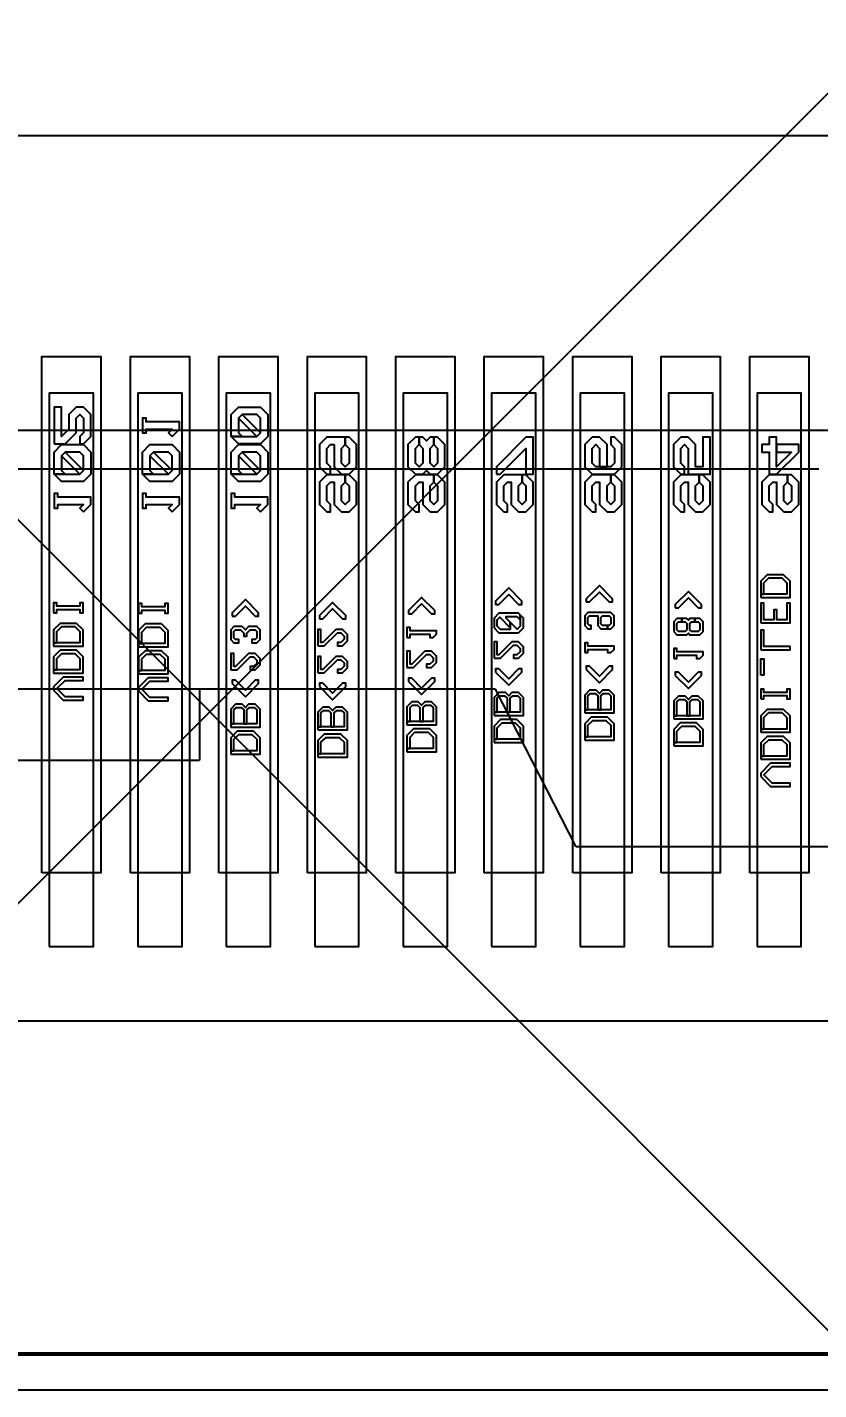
# Model space of a CAD drawing. Header units: millimetres. Extents: x 1040 to 3675, y 249 to 975.
# Drawn here: x 3303.116 to 3304.19, y 855.155 to 857.002 of the extents above; entities that cross this region are included whole.
import ezdxf

# ---------------------------------------------------------------- set-up
doc = ezdxf.new("R2010")
doc.units = ezdxf.units.MM
for name, color, linetype in [('BL', 6, 'Continuous'), ('dim', 3, 'Continuous'), ('FPC', 33, 'Continuous'), ('LCD', 5, 'Continuous')]:
    doc.layers.add(name, color=color, linetype=linetype)
doc.styles.add('DIM', font='techl___.ttf')
doc.styles.add('宋体', font='')
doc.styles.get('宋体').set_extended_font_data('SimSun')
doc.dimstyles.new('MODULE', dxfattribs={"dimscale": 0, "dimtxt": 1.5, "dimasz": 1.7, "dimexe": 0.3, "dimexo": 0.8, "dimgap": 0.2, "dimtad": 0, "dimzin": 3, "dimdsep": 46, "dimtxsty": '宋体', "dimcen": 1, "dimclrd": 3, "dimclre": 3, "dimclrt": 3, "dimazin": 0, "dimtfac": 1, "dimtmove": 0, "dimatfit": 0, "dimfxl": 1, "dimlwd": -1, "dimlwe": -1, "dimarcsym": 0})

# ---------------------------------------------------------------- blocks, each defined once
blk = doc.blocks.new('A$C786C4F0B')
for p, q in [((-5.3733, -1.4749), (-1.8986, -1.4749)), ((-4.6344, -1.927), (-2.6375, -1.927)), ((-4.3053, -2.4389), (-4.196, -2.2249)), ((-4.196, -2.2249), (-3.0759, -2.2249)), ((-3.7946, -2.2249), (-3.7946, -2.3215)), ((-3.4773, -2.3215), (-3.7946, -2.3215)), ((-4.7368, -2.4389), (-4.3053, -2.4389))]:
    blk.add_line(p, q)
blk = doc.blocks.new('de')
at = {"layer": 'LCD', "color": 1}
blk.add_lwpolyline([(53.0447, 128.0883), (38.7164, 128.0883, 0.197623), (29.1945, 118.2785), (29.1945, 104.9381, 0.164832), (36.687, 96.1683), (55.0742, 96.1683, 0.164367), (62.5545, 104.908), (62.5545, 118.3087, 0.197153)], format="xyb", close=True, dxfattribs=at)
at = {"layer": 'LCD'}
for points in [[(41.9254, 96.3693), (41.9254, 97.0693), (42.0054, 97.0693), (42.0054, 96.3693), (41.9254, 96.3693)], [(42.0454, 96.3693), (42.0454, 97.0693), (42.1254, 97.0693), (42.1254, 96.3693), (42.0454, 96.3693)], [(42.1654, 96.3693), (42.1654, 97.0693), (42.2454, 97.0693), (42.2454, 96.3693), (42.1654, 96.3693)], [(42.2854, 96.3693), (42.2854, 97.0693), (42.3654, 97.0693), (42.3654, 96.3693), (42.2854, 96.3693)], [(42.4054, 96.3693), (42.4054, 97.0693), (42.4854, 97.0693), (42.4854, 96.3693), (42.4054, 96.3693)], [(42.5254, 96.3693), (42.5254, 97.0693), (42.6054, 97.0693), (42.6054, 96.3693), (42.5254, 96.3693)], [(42.6454, 96.3693), (42.6454, 97.0693), (42.7254, 97.0693), (42.7254, 96.3693), (42.6454, 96.3693)], [(42.7654, 96.3693), (42.7654, 97.0693), (42.8454, 97.0693), (42.8454, 96.3693), (42.7654, 96.3693)], [(42.8854, 96.3693), (42.8854, 97.0693), (42.9654, 97.0693), (42.9654, 96.3693), (42.8854, 96.3693)], [(41.9419, 96.9506), (41.9569, 96.9506), (41.9719, 96.9656), (41.9719, 96.9856), (41.9769, 96.9906), (41.9819, 96.9856), (41.9819, 96.9656), (41.9769, 96.9606), (41.9769, 96.9506), (41.9819, 96.9506), (41.9919, 96.9606), (41.9919, 96.9906), (41.9819, 97.0006), (41.9719, 97.0006), (41.9619, 96.9906), (41.9619, 96.9706), (41.9519, 96.9606), (41.9519, 97.0006), (41.9419, 97.0006), (41.9419, 96.9506)], [(42.1819, 96.9606), (42.1819, 96.9906), (42.1919, 97.0006), (42.2219, 97.0006), (42.2319, 96.9906), (42.2319, 96.9606), (42.2219, 96.9506), (42.1919, 96.9506), (42.1819, 96.9606), (42.2169, 96.9606), (42.2219, 96.9656), (42.2219, 96.9856), (42.2169, 96.9906), (42.1969, 96.9906), (42.1919, 96.9856), (42.1919, 96.9656), (42.1969, 96.9606), (42.1819, 96.9606)], [(42.1019, 96.9606), (42.1119, 96.9706), (42.1119, 96.9806), (42.0669, 96.9806), (42.0669, 96.9856), (42.0619, 96.9856), (42.0619, 96.9656), (42.0669, 96.9656), (42.0669, 96.9706), (42.1019, 96.9706), (42.0969, 96.9656), (42.1019, 96.9606)], [(42.2169, 96.9606), (42.2219, 96.9656), (42.1969, 96.9906), (42.1919, 96.9856), (42.2169, 96.9606)], [(41.9419, 96.9096), (41.9419, 96.9396), (41.9519, 96.9496), (41.9819, 96.9496), (41.9919, 96.9396), (41.9919, 96.9096), (41.9819, 96.8996), (41.9519, 96.8996), (41.9419, 96.9096), (41.9769, 96.9096), (41.9819, 96.9146), (41.9819, 96.9346), (41.9769, 96.9396), (41.9569, 96.9396), (41.9519, 96.9346), (41.9519, 96.9146), (41.9569, 96.9096), (41.9419, 96.9096)], [(42.0619, 96.9096), (42.0619, 96.9396), (42.0719, 96.9496), (42.1019, 96.9496), (42.1119, 96.9396), (42.1119, 96.9096), (42.1019, 96.8996), (42.0719, 96.8996), (42.0619, 96.9096), (42.0969, 96.9096), (42.1019, 96.9146), (42.1019, 96.9346), (42.0969, 96.9396), (42.0769, 96.9396), (42.0719, 96.9346), (42.0719, 96.9146), (42.0769, 96.9096), (42.0619, 96.9096)], [(42.1819, 96.9096), (42.1819, 96.9396), (42.1919, 96.9496), (42.2219, 96.9496), (42.2319, 96.9396), (42.2319, 96.9096), (42.2219, 96.8996), (42.1919, 96.8996), (42.1819, 96.9096), (42.2169, 96.9096), (42.2219, 96.9146), (42.2219, 96.9346), (42.2169, 96.9396), (42.1969, 96.9396), (42.1919, 96.9346), (42.1919, 96.9146), (42.1969, 96.9096), (42.1819, 96.9096)], [(42.3119, 96.9096), (42.3169, 96.9096), (42.3169, 96.9196), (42.3119, 96.9246), (42.3119, 96.9446), (42.3169, 96.9496), (42.3219, 96.9496), (42.3219, 96.9196), (42.3319, 96.9096), (42.3419, 96.9096), (42.3519, 96.9196), (42.3519, 96.9496), (42.3419, 96.9596), (42.3369, 96.9596), (42.3369, 96.9496), (42.3419, 96.9446), (42.3419, 96.9246), (42.3369, 96.9196), (42.3319, 96.9246), (42.3319, 96.9446), (42.3369, 96.9496), (42.3369, 96.9596), (42.3119, 96.9596), (42.3019, 96.9496), (42.3019, 96.9196), (42.3119, 96.9096)], [(42.4319, 96.9096), (42.4419, 96.9096), (42.4469, 96.9146), (42.4519, 96.9096), (42.4619, 96.9096), (42.4719, 96.9196), (42.4719, 96.9496), (42.4619, 96.9596), (42.4569, 96.9596), (42.4569, 96.9496), (42.4619, 96.9446), (42.4619, 96.9246), (42.4569, 96.9196), (42.4519, 96.9246), (42.4519, 96.9446), (42.4569, 96.9496), (42.4569, 96.9596), (42.4519, 96.9596), (42.4469, 96.9546), (42.4419, 96.9596), (42.4369, 96.9596), (42.4369, 96.9496), (42.4419, 96.9446), (42.4419, 96.9246), (42.4369, 96.9196), (42.4319, 96.9246), (42.4319, 96.9446), (42.4369, 96.9496), (42.4369, 96.9596), (42.4319, 96.9596), (42.4219, 96.9496), (42.4219, 96.9196), (42.4319, 96.9096)], [(42.5419, 96.9096), (42.5469, 96.9096), (42.5819, 96.9446), (42.5819, 96.9096), (42.5919, 96.9096), (42.5919, 96.9596), (42.5819, 96.9596), (42.5419, 96.9196), (42.5419, 96.9096)], [(42.6719, 96.9096), (42.7019, 96.9096), (42.7119, 96.9196), (42.7119, 96.9496), (42.7019, 96.9596), (42.6969, 96.9596), (42.6969, 96.9496), (42.7019, 96.9446), (42.7019, 96.9246), (42.6969, 96.9196), (42.6769, 96.9196), (42.6719, 96.9246), (42.6719, 96.9446), (42.6769, 96.9496), (42.6819, 96.9446), (42.6819, 96.9196), (42.6919, 96.9196), (42.6919, 96.9496), (42.6819, 96.9596), (42.6719, 96.9596), (42.6619, 96.9496), (42.6619, 96.9196), (42.6719, 96.9096)], [(42.7919, 96.9096), (42.7969, 96.9096), (42.7969, 96.9196), (42.7919, 96.9246), (42.7919, 96.9446), (42.7969, 96.9496), (42.8019, 96.9446), (42.8019, 96.9096), (42.8319, 96.9096), (42.8319, 96.9596), (42.8219, 96.9596), (42.8219, 96.9196), (42.8119, 96.9196), (42.8119, 96.9496), (42.8019, 96.9596), (42.7919, 96.9596), (42.7819, 96.9496), (42.7819, 96.9196), (42.7919, 96.9096)], [(42.9119, 96.9096), (42.9219, 96.9096), (42.9519, 96.9396), (42.9519, 96.9496), (42.9219, 96.9496), (42.9219, 96.9396), (42.9419, 96.9396), (42.9219, 96.9196), (42.9219, 96.9596), (42.9119, 96.9596), (42.9119, 96.9496), (42.9019, 96.9496), (42.9019, 96.9396), (42.9119, 96.9396), (42.9119, 96.9096)], [(41.9769, 96.9096), (41.9819, 96.9146), (41.9569, 96.9396), (41.9519, 96.9346), (41.9769, 96.9096)], [(42.0969, 96.9096), (42.1019, 96.9146), (42.0769, 96.9396), (42.0719, 96.9346), (42.0969, 96.9096)], [(42.2169, 96.9096), (42.2219, 96.9146), (42.1969, 96.9396), (42.1919, 96.9346), (42.2169, 96.9096)], [(42.3119, 96.8586), (42.3169, 96.8586), (42.3169, 96.8686), (42.3119, 96.8736), (42.3119, 96.8936), (42.3169, 96.8986), (42.3219, 96.8986), (42.3219, 96.8686), (42.3319, 96.8586), (42.3419, 96.8586), (42.3519, 96.8686), (42.3519, 96.8986), (42.3419, 96.9086), (42.3369, 96.9086), (42.3369, 96.8986), (42.3419, 96.8936), (42.3419, 96.8736), (42.3369, 96.8686), (42.3319, 96.8736), (42.3319, 96.8936), (42.3369, 96.8986), (42.3369, 96.9086), (42.3119, 96.9086), (42.3019, 96.8986), (42.3019, 96.8686), (42.3119, 96.8586)], [(42.4319, 96.8586), (42.4369, 96.8586), (42.4369, 96.8686), (42.4319, 96.8736), (42.4319, 96.8936), (42.4369, 96.8986), (42.4419, 96.8986), (42.4419, 96.8686), (42.4519, 96.8586), (42.4619, 96.8586), (42.4719, 96.8686), (42.4719, 96.8986), (42.4619, 96.9086), (42.4569, 96.9086), (42.4569, 96.8986), (42.4619, 96.8936), (42.4619, 96.8736), (42.4569, 96.8686), (42.4519, 96.8736), (42.4519, 96.8936), (42.4569, 96.8986), (42.4569, 96.9086), (42.4319, 96.9086), (42.4219, 96.8986), (42.4219, 96.8686), (42.4319, 96.8586)], [(42.5519, 96.8586), (42.5569, 96.8586), (42.5569, 96.8686), (42.5519, 96.8736), (42.5519, 96.8936), (42.5569, 96.8986), (42.5619, 96.8986), (42.5619, 96.8686), (42.5719, 96.8586), (42.5819, 96.8586), (42.5919, 96.8686), (42.5919, 96.8986), (42.5819, 96.9086), (42.5769, 96.9086), (42.5769, 96.8986), (42.5819, 96.8936), (42.5819, 96.8736), (42.5769, 96.8686), (42.5719, 96.8736), (42.5719, 96.8936), (42.5769, 96.8986), (42.5769, 96.9086), (42.5519, 96.9086), (42.5419, 96.8986), (42.5419, 96.8686), (42.5519, 96.8586)], [(42.6719, 96.8586), (42.6769, 96.8586), (42.6769, 96.8686), (42.6719, 96.8736), (42.6719, 96.8936), (42.6769, 96.8986), (42.6819, 96.8986), (42.6819, 96.8686), (42.6919, 96.8586), (42.7019, 96.8586), (42.7119, 96.8686), (42.7119, 96.8986), (42.7019, 96.9086), (42.6969, 96.9086), (42.6969, 96.8986), (42.7019, 96.8936), (42.7019, 96.8736), (42.6969, 96.8686), (42.6919, 96.8736), (42.6919, 96.8936), (42.6969, 96.8986), (42.6969, 96.9086), (42.6719, 96.9086), (42.6619, 96.8986), (42.6619, 96.8686), (42.6719, 96.8586)], [(42.7919, 96.8586), (42.7969, 96.8586), (42.7969, 96.8686), (42.7919, 96.8736), (42.7919, 96.8936), (42.7969, 96.8986), (42.8019, 96.8986), (42.8019, 96.8686), (42.8119, 96.8586), (42.8219, 96.8586), (42.8319, 96.8686), (42.8319, 96.8986), (42.8219, 96.9086), (42.8169, 96.9086), (42.8169, 96.8986), (42.8219, 96.8936), (42.8219, 96.8736), (42.8169, 96.8686), (42.8119, 96.8736), (42.8119, 96.8936), (42.8169, 96.8986), (42.8169, 96.9086), (42.7919, 96.9086), (42.7819, 96.8986), (42.7819, 96.8686), (42.7919, 96.8586)], [(42.9119, 96.8586), (42.9169, 96.8586), (42.9169, 96.8686), (42.9119, 96.8736), (42.9119, 96.8936), (42.9169, 96.8986), (42.9219, 96.8986), (42.9219, 96.8686), (42.9319, 96.8586), (42.9419, 96.8586), (42.9519, 96.8686), (42.9519, 96.8986), (42.9419, 96.9086), (42.9369, 96.9086), (42.9369, 96.8986), (42.9419, 96.8936), (42.9419, 96.8736), (42.9369, 96.8686), (42.9319, 96.8736), (42.9319, 96.8936), (42.9369, 96.8986), (42.9369, 96.9086), (42.9119, 96.9086), (42.9019, 96.8986), (42.9019, 96.8686), (42.9119, 96.8586)], [(41.9819, 96.8586), (41.9919, 96.8686), (41.9919, 96.8786), (41.9469, 96.8786), (41.9469, 96.8836), (41.9419, 96.8836), (41.9419, 96.8636), (41.9469, 96.8636), (41.9469, 96.8686), (41.9819, 96.8686), (41.9769, 96.8636), (41.9819, 96.8586)], [(42.1019, 96.8586), (42.1119, 96.8686), (42.1119, 96.8786), (42.0669, 96.8786), (42.0669, 96.8836), (42.0619, 96.8836), (42.0619, 96.8636), (42.0669, 96.8636), (42.0669, 96.8686), (42.1019, 96.8686), (42.0969, 96.8636), (42.1019, 96.8586)], [(42.2219, 96.8586), (42.2319, 96.8686), (42.2319, 96.8786), (42.1869, 96.8786), (42.1869, 96.8836), (42.1819, 96.8836), (42.1819, 96.8636), (42.1869, 96.8636), (42.1869, 96.8686), (42.2219, 96.8686), (42.2169, 96.8636), (42.2219, 96.8586)], [(42.9004, 96.7423), (42.9404, 96.7423), (42.9404, 96.7646), (42.9314, 96.7733), (42.9092, 96.7733), (42.9004, 96.7646), (42.9004, 96.7468), (42.9047, 96.7468), (42.9047, 96.7623), (42.9114, 96.7691), (42.9292, 96.7691), (42.9359, 96.7623), (42.9359, 96.7468), (42.9004, 96.7468), (42.9004, 96.7423)], [(42.4224, 96.7203), (42.4269, 96.7203), (42.4404, 96.7338), (42.4537, 96.7203), (42.4582, 96.7203), (42.4582, 96.7248), (42.4404, 96.7426), (42.4224, 96.7248), (42.4224, 96.7203)], [(42.5407, 96.7331), (42.5452, 96.7331), (42.5587, 96.7466), (42.5719, 96.7331), (42.5764, 96.7331), (42.5764, 96.7376), (42.5587, 96.7553), (42.5407, 96.7376), (42.5407, 96.7331)], [(42.6637, 96.7363), (42.6682, 96.7363), (42.6817, 96.7498), (42.6949, 96.7363), (42.6994, 96.7363), (42.6994, 96.7408), (42.6817, 96.7586), (42.6637, 96.7408), (42.6637, 96.7363)], [(42.7844, 96.7283), (42.7889, 96.7283), (42.8024, 96.7418), (42.8157, 96.7283), (42.8202, 96.7283), (42.8202, 96.7328), (42.8024, 96.7506), (42.7844, 96.7328), (42.7844, 96.7283)], [(41.9412, 96.7218), (41.9454, 96.7218), (41.9454, 96.7261), (41.9767, 96.7261), (41.9767, 96.7218), (41.9812, 96.7218), (41.9812, 96.7351), (41.9767, 96.7351), (41.9767, 96.7306), (41.9454, 96.7306), (41.9454, 96.7351), (41.9412, 96.7351), (41.9412, 96.7218)], [(42.0564, 96.7211), (42.0607, 96.7211), (42.0607, 96.7253), (42.0919, 96.7253), (42.0919, 96.7211), (42.0964, 96.7211), (42.0964, 96.7343), (42.0919, 96.7343), (42.0919, 96.7298), (42.0607, 96.7298), (42.0607, 96.7343), (42.0564, 96.7343), (42.0564, 96.7211)], [(42.1834, 96.7173), (42.1879, 96.7173), (42.2014, 96.7308), (42.2147, 96.7173), (42.2192, 96.7173), (42.2192, 96.7218), (42.2014, 96.7396), (42.1834, 96.7218), (42.1834, 96.7173)], [(42.3017, 96.7133), (42.3062, 96.7133), (42.3197, 96.7268), (42.3329, 96.7133), (42.3374, 96.7133), (42.3374, 96.7178), (42.3197, 96.7356), (42.3017, 96.7178), (42.3017, 96.7133)], [(42.6659, 96.6998), (42.6704, 96.6998), (42.6704, 96.7043), (42.6682, 96.7043), (42.6659, 96.7066), (42.6659, 96.7153), (42.6682, 96.7176), (42.6794, 96.7176), (42.6794, 96.7043), (42.6837, 96.6998), (42.6927, 96.6998), (42.6927, 96.7043), (42.6859, 96.7043), (42.6837, 96.7066), (42.6837, 96.7153), (42.6859, 96.7176), (42.6949, 96.7176), (42.6972, 96.7153), (42.6972, 96.7066), (42.6949, 96.7043), (42.6927, 96.7043), (42.6927, 96.6998), (42.6972, 96.6998), (42.7017, 96.7043), (42.7017, 96.7176), (42.6972, 96.7221), (42.6659, 96.7221), (42.6617, 96.7176), (42.6617, 96.7043), (42.6659, 96.6998)], [(42.9004, 96.7081), (42.9404, 96.7081), (42.9404, 96.7346), (42.9359, 96.7346), (42.9359, 96.7123), (42.9224, 96.7123), (42.9224, 96.7258), (42.9182, 96.7258), (42.9182, 96.7123), (42.9047, 96.7123), (42.9047, 96.7346), (42.9004, 96.7346), (42.9004, 96.7081)], [(41.9412, 96.6763), (41.9812, 96.6763), (41.9812, 96.6986), (41.9722, 96.7073), (41.9499, 96.7073), (41.9412, 96.6986), (41.9412, 96.6808), (41.9454, 96.6808), (41.9454, 96.6963), (41.9522, 96.7031), (41.9699, 96.7031), (41.9767, 96.6963), (41.9767, 96.6808), (41.9412, 96.6808), (41.9412, 96.6763)], [(42.0564, 96.6756), (42.0964, 96.6756), (42.0964, 96.6978), (42.0874, 96.7066), (42.0652, 96.7066), (42.0564, 96.6978), (42.0564, 96.6801), (42.0607, 96.6801), (42.0607, 96.6956), (42.0674, 96.7023), (42.0852, 96.7023), (42.0919, 96.6956), (42.0919, 96.6801), (42.0564, 96.6801), (42.0564, 96.6756)], [(42.5387, 96.7011), (42.5452, 96.6943), (42.5719, 96.6943), (42.5787, 96.7011), (42.5787, 96.7143), (42.5742, 96.7188), (42.5742, 96.7033), (42.5702, 96.6993), (42.5607, 96.7088), (42.5607, 96.6988), (42.5474, 96.6988), (42.5429, 96.7033), (42.5429, 96.7121), (42.5464, 96.7156), (42.5607, 96.7011), (42.5607, 96.7088), (42.5552, 96.7143), (42.5552, 96.7166), (42.5697, 96.7166), (42.5742, 96.7121), (42.5742, 96.7188), (42.5719, 96.7211), (42.5452, 96.7211), (42.5387, 96.7143), (42.5387, 96.7011)], [(42.7824, 96.6963), (42.7867, 96.6918), (42.8002, 96.6918), (42.8024, 96.6941), (42.8044, 96.6918), (42.8179, 96.6918), (42.8224, 96.6963), (42.8224, 96.7096), (42.8179, 96.7141), (42.8112, 96.7141), (42.8112, 96.7096), (42.8157, 96.7096), (42.8179, 96.7073), (42.8179, 96.6986), (42.8157, 96.6963), (42.8067, 96.6963), (42.8044, 96.6986), (42.8044, 96.7073), (42.8067, 96.7096), (42.8112, 96.7096), (42.8112, 96.7141), (42.8044, 96.7141), (42.8024, 96.7118), (42.8002, 96.7141), (42.7934, 96.7141), (42.7934, 96.7096), (42.7979, 96.7096), (42.8002, 96.7073), (42.8002, 96.6986), (42.7979, 96.6963), (42.7889, 96.6963), (42.7867, 96.6986), (42.7867, 96.7073), (42.7889, 96.7096), (42.7934, 96.7096), (42.7934, 96.7141), (42.7867, 96.7141), (42.7824, 96.7096), (42.7824, 96.6963)], [(42.1857, 96.6808), (42.1924, 96.6808), (42.1924, 96.6853), (42.1879, 96.6853), (42.1857, 96.6876), (42.1857, 96.6963), (42.1879, 96.6986), (42.1947, 96.6986), (42.1992, 96.6941), (42.1992, 96.6898), (42.2034, 96.6898), (42.2034, 96.6941), (42.2079, 96.6986), (42.2147, 96.6986), (42.2169, 96.6963), (42.2169, 96.6876), (42.2147, 96.6853), (42.2102, 96.6853), (42.2102, 96.6808), (42.2169, 96.6808), (42.2214, 96.6853), (42.2214, 96.6986), (42.2169, 96.7031), (42.2057, 96.7031), (42.2014, 96.6986), (42.1969, 96.7031), (42.1857, 96.7031), (42.1814, 96.6986), (42.1814, 96.6853), (42.1857, 96.6808)], [(42.2997, 96.6768), (42.3084, 96.6768), (42.3262, 96.6946), (42.3307, 96.6946), (42.3352, 96.6901), (42.3352, 96.6858), (42.3307, 96.6813), (42.3262, 96.6813), (42.3262, 96.6768), (42.3329, 96.6768), (42.3397, 96.6836), (42.3397, 96.6923), (42.3329, 96.6991), (42.3239, 96.6991), (42.3062, 96.6813), (42.3039, 96.6813), (42.3039, 96.6991), (42.2997, 96.6991), (42.2997, 96.6768)], [(42.4204, 96.6883), (42.4247, 96.6883), (42.4247, 96.6928), (42.4514, 96.6928), (42.4514, 96.6883), (42.4559, 96.6883), (42.4604, 96.6928), (42.4604, 96.6971), (42.4247, 96.6971), (42.4247, 96.7016), (42.4204, 96.7016), (42.4204, 96.6883)], [(42.9004, 96.6713), (42.9404, 96.6713), (42.9404, 96.6758), (42.9047, 96.6758), (42.9047, 96.6981), (42.9004, 96.6981), (42.9004, 96.6713)], [(41.9412, 96.6398), (41.9812, 96.6398), (41.9812, 96.6621), (41.9722, 96.6708), (41.9499, 96.6708), (41.9412, 96.6621), (41.9412, 96.6441), (41.9454, 96.6441), (41.9454, 96.6598), (41.9522, 96.6663), (41.9699, 96.6663), (41.9767, 96.6598), (41.9767, 96.6441), (41.9412, 96.6441), (41.9412, 96.6398)], [(42.0564, 96.6391), (42.0964, 96.6391), (42.0964, 96.6613), (42.0874, 96.6701), (42.0652, 96.6701), (42.0564, 96.6613), (42.0564, 96.6433), (42.0607, 96.6433), (42.0607, 96.6591), (42.0674, 96.6656), (42.0852, 96.6656), (42.0919, 96.6591), (42.0919, 96.6433), (42.0564, 96.6433), (42.0564, 96.6391)], [(42.1814, 96.6443), (42.1902, 96.6443), (42.2079, 96.6621), (42.2124, 96.6621), (42.2169, 96.6576), (42.2169, 96.6531), (42.2124, 96.6488), (42.2079, 96.6488), (42.2079, 96.6443), (42.2147, 96.6443), (42.2214, 96.6511), (42.2214, 96.6598), (42.2147, 96.6666), (42.2057, 96.6666), (42.1879, 96.6488), (42.1857, 96.6488), (42.1857, 96.6666), (42.1814, 96.6666), (42.1814, 96.6443)], [(42.4204, 96.6473), (42.4292, 96.6473), (42.4469, 96.6651), (42.4514, 96.6651), (42.4559, 96.6606), (42.4559, 96.6561), (42.4514, 96.6518), (42.4469, 96.6518), (42.4469, 96.6473), (42.4537, 96.6473), (42.4604, 96.6541), (42.4604, 96.6628), (42.4537, 96.6696), (42.4447, 96.6696), (42.4269, 96.6518), (42.4247, 96.6518), (42.4247, 96.6696), (42.4204, 96.6696), (42.4204, 96.6473)], [(42.5387, 96.6601), (42.5474, 96.6601), (42.5652, 96.6778), (42.5697, 96.6778), (42.5742, 96.6733), (42.5742, 96.6688), (42.5697, 96.6646), (42.5652, 96.6646), (42.5652, 96.6601), (42.5719, 96.6601), (42.5787, 96.6668), (42.5787, 96.6756), (42.5719, 96.6823), (42.5629, 96.6823), (42.5452, 96.6646), (42.5429, 96.6646), (42.5429, 96.6823), (42.5387, 96.6823), (42.5387, 96.6601)], [(42.6617, 96.6678), (42.6659, 96.6678), (42.6659, 96.6721), (42.6927, 96.6721), (42.6927, 96.6678), (42.6972, 96.6678), (42.7017, 96.6721), (42.7017, 96.6766), (42.6659, 96.6766), (42.6659, 96.6811), (42.6617, 96.6811), (42.6617, 96.6678)], [(42.7824, 96.6598), (42.7867, 96.6598), (42.7867, 96.6641), (42.8134, 96.6641), (42.8134, 96.6598), (42.8179, 96.6598), (42.8224, 96.6641), (42.8224, 96.6686), (42.7867, 96.6686), (42.7867, 96.6731), (42.7824, 96.6731), (42.7824, 96.6598)], [(42.2997, 96.6403), (42.3084, 96.6403), (42.3262, 96.6581), (42.3307, 96.6581), (42.3352, 96.6536), (42.3352, 96.6491), (42.3307, 96.6448), (42.3262, 96.6448), (42.3262, 96.6403), (42.3329, 96.6403), (42.3397, 96.6471), (42.3397, 96.6558), (42.3329, 96.6626), (42.3239, 96.6626), (42.3062, 96.6448), (42.3039, 96.6448), (42.3039, 96.6626), (42.2997, 96.6626), (42.2997, 96.6403)], [(42.6637, 96.6446), (42.6817, 96.6268), (42.6994, 96.6446), (42.6994, 96.6491), (42.6949, 96.6491), (42.6817, 96.6356), (42.6682, 96.6491), (42.6637, 96.6491), (42.6637, 96.6446)], [(42.9004, 96.6371), (42.9004, 96.6593), (42.9047, 96.6593), (42.9047, 96.6371), (42.9004, 96.6371)], [(41.9412, 96.6166), (41.9544, 96.6031), (41.9812, 96.6031), (41.9812, 96.6076), (41.9567, 96.6076), (41.9454, 96.6188), (41.9567, 96.6298), (41.9812, 96.6298), (41.9812, 96.6343), (41.9544, 96.6343), (41.9412, 96.6211), (41.9412, 96.6166)], [(42.0564, 96.6158), (42.0697, 96.6023), (42.0964, 96.6023), (42.0964, 96.6068), (42.0719, 96.6068), (42.0607, 96.6181), (42.0719, 96.6291), (42.0964, 96.6291), (42.0964, 96.6336), (42.0697, 96.6336), (42.0564, 96.6203), (42.0564, 96.6158)], [(42.1834, 96.6256), (42.2014, 96.6078), (42.2192, 96.6256), (42.2192, 96.6301), (42.2147, 96.6301), (42.2014, 96.6166), (42.1879, 96.6301), (42.1834, 96.6301), (42.1834, 96.6256)], [(42.4224, 96.6286), (42.4404, 96.6108), (42.4582, 96.6286), (42.4582, 96.6331), (42.4537, 96.6331), (42.4404, 96.6196), (42.4269, 96.6331), (42.4224, 96.6331), (42.4224, 96.6286)], [(42.5407, 96.6413), (42.5587, 96.6236), (42.5764, 96.6413), (42.5764, 96.6458), (42.5719, 96.6458), (42.5587, 96.6323), (42.5452, 96.6458), (42.5407, 96.6458), (42.5407, 96.6413)], [(42.7844, 96.6366), (42.8024, 96.6188), (42.8202, 96.6366), (42.8202, 96.6411), (42.8157, 96.6411), (42.8024, 96.6276), (42.7889, 96.6411), (42.7844, 96.6411), (42.7844, 96.6366)], [(42.3017, 96.6216), (42.3197, 96.6038), (42.3374, 96.6216), (42.3374, 96.6261), (42.3329, 96.6261), (42.3197, 96.6126), (42.3062, 96.6261), (42.3017, 96.6261), (42.3017, 96.6216)], [(42.5387, 96.5826), (42.5787, 96.5826), (42.5787, 96.6068), (42.5719, 96.6136), (42.5629, 96.6136), (42.5587, 96.6091), (42.5542, 96.6136), (42.5452, 96.6136), (42.5387, 96.6068), (42.5387, 96.5868), (42.5429, 96.5868), (42.5429, 96.6058), (42.5464, 96.6091), (42.5529, 96.6091), (42.5564, 96.6058), (42.5564, 96.5868), (42.5607, 96.5868), (42.5607, 96.6058), (42.5642, 96.6091), (42.5707, 96.6091), (42.5742, 96.6058), (42.5742, 96.5868), (42.5387, 96.5868), (42.5387, 96.5826)], [(42.6617, 96.5858), (42.7017, 96.5858), (42.7017, 96.6101), (42.6949, 96.6168), (42.6859, 96.6168), (42.6817, 96.6123), (42.6772, 96.6168), (42.6682, 96.6168), (42.6617, 96.6101), (42.6617, 96.5901), (42.6659, 96.5901), (42.6659, 96.6091), (42.6694, 96.6123), (42.6759, 96.6123), (42.6794, 96.6091), (42.6794, 96.5901), (42.6837, 96.5901), (42.6837, 96.6091), (42.6872, 96.6123), (42.6937, 96.6123), (42.6972, 96.6091), (42.6972, 96.5901), (42.6617, 96.5901), (42.6617, 96.5858)], [(42.9004, 96.6051), (42.9047, 96.6051), (42.9047, 96.6093), (42.9359, 96.6093), (42.9359, 96.6051), (42.9404, 96.6051), (42.9404, 96.6183), (42.9359, 96.6183), (42.9359, 96.6138), (42.9047, 96.6138), (42.9047, 96.6183), (42.9004, 96.6183), (42.9004, 96.6051)], [(42.1814, 96.5668), (42.2214, 96.5668), (42.2214, 96.5911), (42.2147, 96.5978), (42.2057, 96.5978), (42.2014, 96.5933), (42.1969, 96.5978), (42.1879, 96.5978), (42.1814, 96.5911), (42.1814, 96.5711), (42.1857, 96.5711), (42.1857, 96.5901), (42.1892, 96.5933), (42.1957, 96.5933), (42.1992, 96.5901), (42.1992, 96.5711), (42.2034, 96.5711), (42.2034, 96.5901), (42.2069, 96.5933), (42.2134, 96.5933), (42.2169, 96.5901), (42.2169, 96.5711), (42.1814, 96.5711), (42.1814, 96.5668)], [(42.2997, 96.5628), (42.3397, 96.5628), (42.3397, 96.5871), (42.3329, 96.5938), (42.3239, 96.5938), (42.3197, 96.5893), (42.3152, 96.5938), (42.3062, 96.5938), (42.2997, 96.5871), (42.2997, 96.5671), (42.3039, 96.5671), (42.3039, 96.5861), (42.3074, 96.5893), (42.3139, 96.5893), (42.3174, 96.5861), (42.3174, 96.5671), (42.3217, 96.5671), (42.3217, 96.5861), (42.3252, 96.5893), (42.3317, 96.5893), (42.3352, 96.5861), (42.3352, 96.5671), (42.2997, 96.5671), (42.2997, 96.5628)], [(42.4204, 96.5698), (42.4604, 96.5698), (42.4604, 96.5941), (42.4537, 96.6008), (42.4447, 96.6008), (42.4404, 96.5963), (42.4359, 96.6008), (42.4269, 96.6008), (42.4204, 96.5941), (42.4204, 96.5741), (42.4247, 96.5741), (42.4247, 96.5931), (42.4282, 96.5963), (42.4347, 96.5963), (42.4382, 96.5931), (42.4382, 96.5741), (42.4424, 96.5741), (42.4424, 96.5931), (42.4459, 96.5963), (42.4524, 96.5963), (42.4559, 96.5931), (42.4559, 96.5741), (42.4204, 96.5741), (42.4204, 96.5698)], [(42.7824, 96.5778), (42.8224, 96.5778), (42.8224, 96.6021), (42.8157, 96.6088), (42.8067, 96.6088), (42.8024, 96.6043), (42.7979, 96.6088), (42.7889, 96.6088), (42.7824, 96.6021), (42.7824, 96.5821), (42.7867, 96.5821), (42.7867, 96.6011), (42.7902, 96.6043), (42.7967, 96.6043), (42.8002, 96.6011), (42.8002, 96.5821), (42.8044, 96.5821), (42.8044, 96.6011), (42.8079, 96.6043), (42.8144, 96.6043), (42.8179, 96.6011), (42.8179, 96.5821), (42.7824, 96.5821), (42.7824, 96.5778)], [(42.5387, 96.5458), (42.5787, 96.5458), (42.5787, 96.5681), (42.5697, 96.5771), (42.5474, 96.5771), (42.5387, 96.5681), (42.5387, 96.5503), (42.5429, 96.5503), (42.5429, 96.5658), (42.5497, 96.5726), (42.5674, 96.5726), (42.5742, 96.5658), (42.5742, 96.5503), (42.5387, 96.5503), (42.5387, 96.5458)], [(42.6617, 96.5491), (42.7017, 96.5491), (42.7017, 96.5713), (42.6927, 96.5803), (42.6704, 96.5803), (42.6617, 96.5713), (42.6617, 96.5536), (42.6659, 96.5536), (42.6659, 96.5691), (42.6727, 96.5758), (42.6904, 96.5758), (42.6972, 96.5691), (42.6972, 96.5536), (42.6617, 96.5536), (42.6617, 96.5491)], [(42.9004, 96.5596), (42.9404, 96.5596), (42.9404, 96.5818), (42.9314, 96.5906), (42.9092, 96.5906), (42.9004, 96.5818), (42.9004, 96.5641), (42.9047, 96.5641), (42.9047, 96.5796), (42.9114, 96.5863), (42.9292, 96.5863), (42.9359, 96.5796), (42.9359, 96.5641), (42.9004, 96.5641), (42.9004, 96.5596)], [(42.1814, 96.5301), (42.2214, 96.5301), (42.2214, 96.5523), (42.2124, 96.5613), (42.1902, 96.5613), (42.1814, 96.5523), (42.1814, 96.5346), (42.1857, 96.5346), (42.1857, 96.5501), (42.1924, 96.5568), (42.2102, 96.5568), (42.2169, 96.5501), (42.2169, 96.5346), (42.1814, 96.5346), (42.1814, 96.5301)], [(42.2997, 96.5261), (42.3397, 96.5261), (42.3397, 96.5483), (42.3307, 96.5573), (42.3084, 96.5573), (42.2997, 96.5483), (42.2997, 96.5306), (42.3039, 96.5306), (42.3039, 96.5461), (42.3107, 96.5528), (42.3284, 96.5528), (42.3352, 96.5461), (42.3352, 96.5306), (42.2997, 96.5306), (42.2997, 96.5261)], [(42.4204, 96.5331), (42.4604, 96.5331), (42.4604, 96.5553), (42.4514, 96.5643), (42.4292, 96.5643), (42.4204, 96.5553), (42.4204, 96.5376), (42.4247, 96.5376), (42.4247, 96.5531), (42.4314, 96.5598), (42.4492, 96.5598), (42.4559, 96.5531), (42.4559, 96.5376), (42.4204, 96.5376), (42.4204, 96.5331)], [(42.7824, 96.5411), (42.8224, 96.5411), (42.8224, 96.5633), (42.8134, 96.5723), (42.7912, 96.5723), (42.7824, 96.5633), (42.7824, 96.5456), (42.7867, 96.5456), (42.7867, 96.5611), (42.7934, 96.5678), (42.8112, 96.5678), (42.8179, 96.5611), (42.8179, 96.5456), (42.7824, 96.5456), (42.7824, 96.5411)], [(42.9004, 96.5231), (42.9404, 96.5231), (42.9404, 96.5453), (42.9314, 96.5541), (42.9092, 96.5541), (42.9004, 96.5453), (42.9004, 96.5273), (42.9047, 96.5273), (42.9047, 96.5431), (42.9114, 96.5496), (42.9292, 96.5496), (42.9359, 96.5431), (42.9359, 96.5273), (42.9004, 96.5273), (42.9004, 96.5231)], [(42.9004, 96.4998), (42.9137, 96.4863), (42.9404, 96.4863), (42.9404, 96.4908), (42.9159, 96.4908), (42.9047, 96.5021), (42.9159, 96.5131), (42.9404, 96.5131), (42.9404, 96.5176), (42.9137, 96.5176), (42.9004, 96.5043), (42.9004, 96.4998)]]:
    blk.add_lwpolyline(points, close=True, dxfattribs=at)
blk = doc.blocks.new('*D380')
at = {"layer": 'Defpoints', "color": 0, "transparency": 16777216}
for p in [(3307.0916, 887.575), (3279.2556, 855.655), (3297.9001, 855.655)]:
    blk.add_point(p, dxfattribs=at)
at = {"layer": 'dim', "color": 3, "transparency": 16777216}
for p, q in [((3306.2916, 887.575), (3278.9556, 887.575)), ((3279.2556, 885.875), (3279.2556, 879.2119)), ((3279.2556, 857.355), (3279.2556, 864.018)), ((3297.1001, 855.655), (3278.9556, 855.655))]:
    blk.add_line(p, q, dxfattribs=at)
for points in [[(3278.9722, 885.875), (3279.5389, 885.875), (3279.2556, 887.575)], [(3278.9722, 857.355), (3279.5389, 857.355), (3279.2556, 855.655)]]:
    blk.add_solid(points, dxfattribs=at)
at = {"layer": 'dim', "color": 3, "transparency": 16777216, "insert": (3279.2556, 871.615), "char_height": 1.5, "attachment_point": 5, "rotation": 90, "style": 'DIM'}
blk.add_mtext('31.92(LCD O.D)', dxfattribs=at)
blk = doc.blocks.new('*D381')
at = {"layer": 'Defpoints', "color": 0, "transparency": 16777216}
for p in [(3307.0916, 888.175), (3274.2556, 855.155), (3298.3832, 855.155)]:
    blk.add_point(p, dxfattribs=at)
at = {"layer": 'dim', "color": 3, "transparency": 16777216}
for p, q in [((3306.2916, 888.175), (3273.9556, 888.175)), ((3274.2556, 886.475), (3274.2556, 881.9198)), ((3274.2556, 856.855), (3274.2556, 861.4101)), ((3297.5832, 855.155), (3273.9556, 855.155))]:
    blk.add_line(p, q, dxfattribs=at)
for points in [[(3273.9722, 886.475), (3274.5389, 886.475), (3274.2556, 888.175)], [(3273.9722, 856.855), (3274.5389, 856.855), (3274.2556, 855.155)]]:
    blk.add_solid(points, dxfattribs=at)
at = {"layer": 'dim', "color": 3, "transparency": 16777216, "insert": (3274.2556, 871.665), "char_height": 1.5, "attachment_point": 5, "rotation": 90, "style": 'DIM'}
blk.add_mtext('*33.02%%P0.15(BL O.D)', dxfattribs=at)

msp = doc.modelspace()

# ---------------------------------------------------------------- hatches: boundary and pattern name
at = {"layer": 'BL'}
h = msp.add_hatch(dxfattribs=at)
h.set_pattern_fill('ANSI37', color=140, scale=0.5, style=0)
h.set_pattern_definition([(45, (3656.9605, -810.8869), (-1.122532, 1.122532), []), (135, (3656.9605, -810.8869), (-1.122532, -1.122532), [])])
h.paths.add_polyline_path([(3314.22, 887.625), (3310.1916, 887.625), (3310.1916, 888.075), (3303.9916, 888.075), (3303.9916, 887.625), (3299.9632, 887.625, 0.199591), (3290.3116, 877.6801), (3290.3116, 864.4098, 0.17535), (3298.4437, 855.205), (3315.7396, 855.205, 0.17535), (3323.8716, 864.4098), (3323.8716, 877.6801, 0.199591)])
h.paths.add_polyline_path([(3318.2926, 859.859), (3295.8906, 859.859, -2.411928)], flags=16)

# ---------------------------------------------------------------- linework, layer by layer
for points in [[(3303.1464, 855.756), (3303.2064, 855.756), (3303.2064, 856.506), (3303.1464, 856.506)], [(3303.2664, 855.756), (3303.3264, 855.756), (3303.3264, 856.506), (3303.2664, 856.506)], [(3303.3864, 855.756), (3303.4464, 855.756), (3303.4464, 856.506), (3303.3864, 856.506)], [(3303.5064, 855.756), (3303.5664, 855.756), (3303.5664, 856.506), (3303.5064, 856.506)], [(3303.6264, 855.756), (3303.6864, 855.756), (3303.6864, 856.506), (3303.6264, 856.506)], [(3303.7464, 855.756), (3303.8064, 855.756), (3303.8064, 856.506), (3303.7464, 856.506)], [(3303.8664, 855.756), (3303.9264, 855.756), (3303.9264, 856.506), (3303.8664, 856.506)], [(3303.9864, 855.756), (3304.0464, 855.756), (3304.0464, 856.506), (3303.9864, 856.506)], [(3304.1064, 855.756), (3304.1664, 855.756), (3304.1664, 856.506), (3304.1064, 856.506)]]:
    msp.add_lwpolyline(points, close=True)
at = {"layer": 'BL', "color": 6}
msp.add_line((3298.4376, 855.205), (3315.7456, 855.205), dxfattribs=at)
at = {"layer": 'BL', "color": 140}
for p, q in [((3298.4437, 855.205), (3315.7396, 855.205)), ((3298.4437, 855.2025), (3315.7396, 855.2025))]:
    msp.add_line(p, q, dxfattribs=at)
at = {"layer": 'BL', "color": 0}
msp.add_line((3298.3832, 855.155), (3315.8001, 855.155), dxfattribs=at)
msp.add_lwpolyline([(3298.3711, 855.155), (3315.788, 855.155, 0.174429), (3323.9156, 864.346), (3323.9156, 877.7439, 0.218387), (3312.9865, 888.175), (3310.2795, 888.175), (3303.8795, 888.175), (3301.1726, 888.175, 0.217915), (3290.2556, 877.7743), (3290.2556, 864.3157, 0.173965)], format="xyb", close=True, dxfattribs=at)
at = {"layer": 'FPC', "lineweight": 5}
msp.add_line((3298.3164, 856.456), (3315.8364, 856.456), dxfattribs=at)
at = {"layer": 'FPC'}
msp.add_line((3298.3164, 856.456), (3315.8364, 856.456), dxfattribs=at)

# ---------------------------------------------------------------- block references
at = {"color": 0, "xscale": -1}
msp.add_blockref('A$C786C4F0B', (3299.5557, 858.3299), dxfattribs=at)
at = {"layer": 'LCD', "color": 2}
msp.add_blockref('de', (3261.211, 759.4867), dxfattribs=at)

# ---------------------------------------------------------------- dimensions: what is measured, and where the dimension line sits
at = {"layer": 'dim', "color": 1}
for base, p1, p2, text, override, picture, middle in [((3274.2556, 855.155), (3307.0916, 888.175), (3298.3832, 855.155), '<>%%P0.15(BL O.D)', {"dimscale": 1, "dimpost": '*<>', "dimtxsty": 'DIM', "dimfxl": 0.5, "dimarcsym": 1}, '*D381', (3274.2556, 871.665)), ((3279.2556, 855.655), (3307.0916, 887.575), (3297.9001, 855.655), '<>(LCD O.D)', {"dimscale": 1, "dimtxsty": 'DIM', "dimfxl": 0.5, "dimarcsym": 1}, '*D380', (3279.2556, 871.615))]:
    dim = msp.add_linear_dim(base=base, p1=p1, p2=p2, angle=90, text=text, dimstyle='MODULE', override=override, dxfattribs=at)
    dim.commit()
    dim.dimension.update_dxf_attribs({"geometry": picture, "text_midpoint": middle, "dimtype": 160})

doc.saveas('drawing.dxf')
